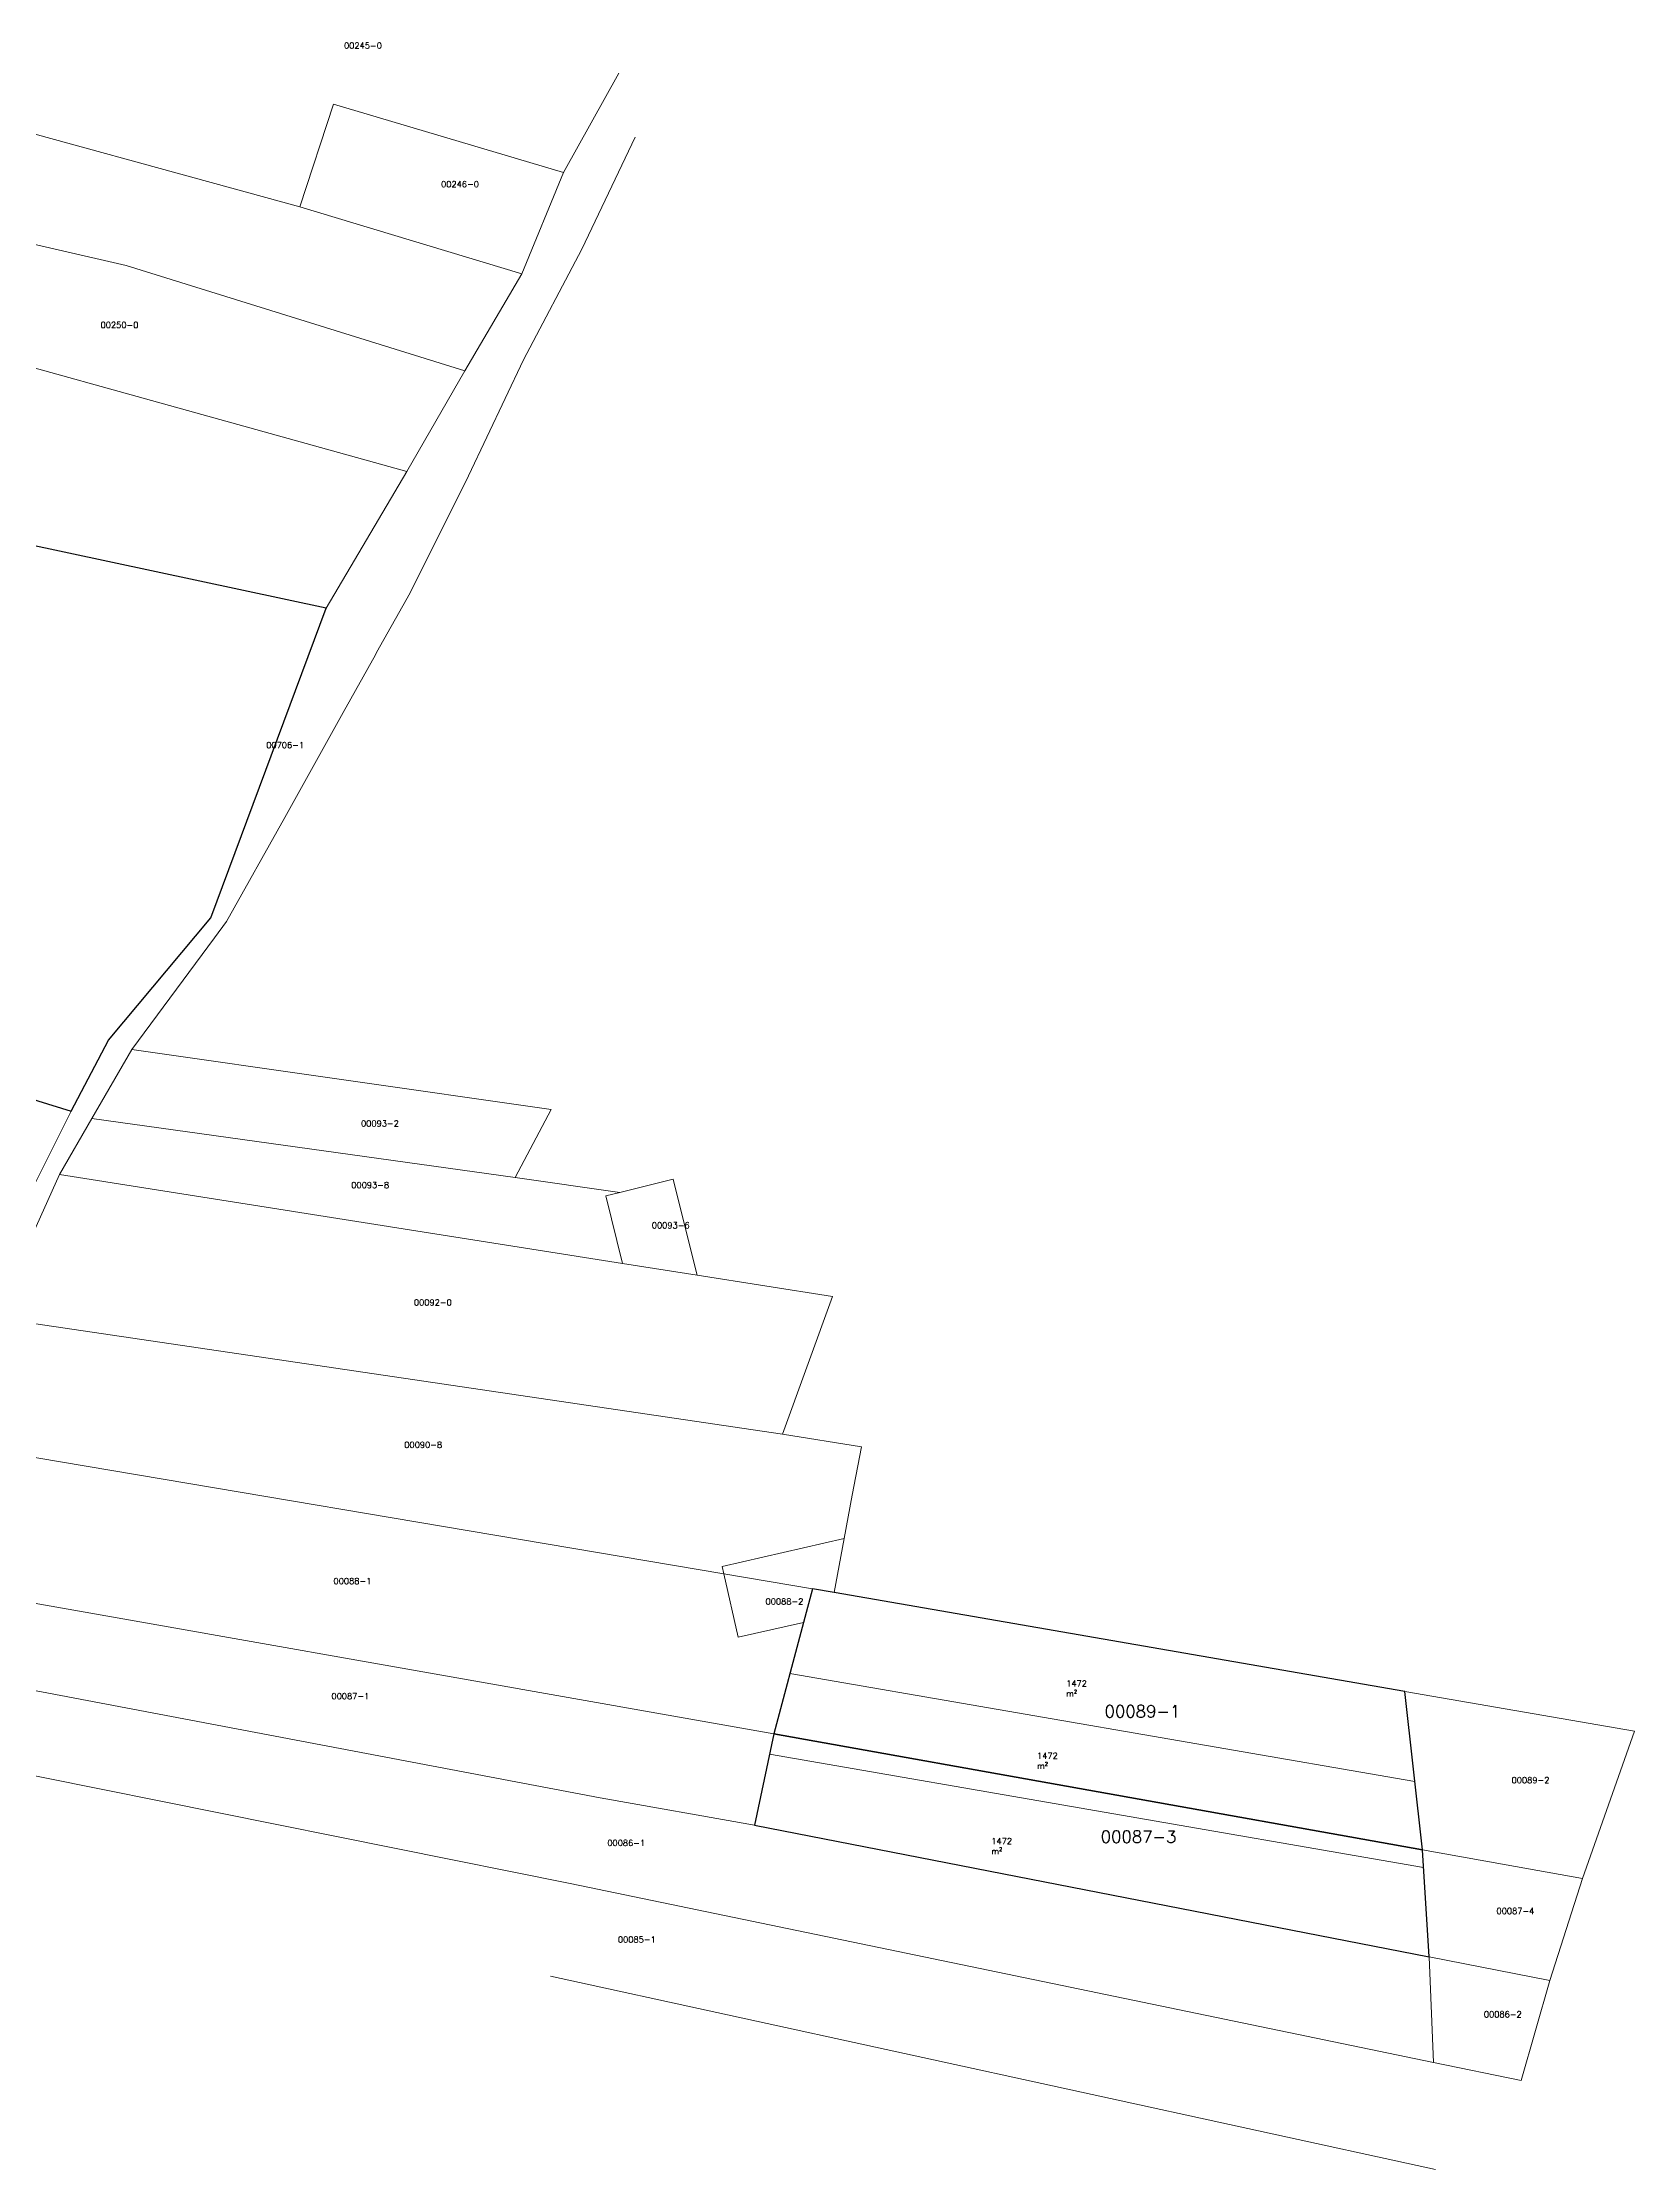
# Model space of a CAD drawing. Header units: metres. Extents: x 7516441 to 7517435, y 4691974 to 4693345.
# Drawn here: x 7516798.9 to 7517062.1, y 4692660.3 to 4693011.9 of the extents above; entities that cross this region are included whole.
import ezdxf

# ---------------------------------------------------------------- set-up
doc = ezdxf.new("R2010")
doc.units = ezdxf.units.M
for name, color, linetype, lineweight in [('Ndarjet', 1, 'Continuous', 0), ('Nr-Kojshi', 251, 'Continuous', 0), ('Nr-Ri', 1, 'Continuous', 0), ('Parc-Kojshi', 251, 'Continuous', 0), ('ParcReNet_12', 1, 'Continuous', 0)]:
    doc.layers.add(name, color=color, linetype=linetype, lineweight=lineweight)
doc.layers.add('Nr Parceles Baze', color=7, linetype='Continuous')
doc.layers.add('Parcela Baze', color=7, linetype='Continuous')
doc.styles.get("Standard").update_dxf_attribs({"font": 'simplex.shx'})

msp = doc.modelspace()

# ---------------------------------------------------------------- linework, layer by layer
at = {"layer": 'Ndarjet', "flags": 128}
for points in [[(7517025.76, 4692724.41), (7516922.49, 4692742.28)], [(7517027.2, 4692710.24), (7516919.11, 4692728.95)]]:
    msp.add_lwpolyline(points, dxfattribs=at)
at = {"layer": 'Parc-Kojshi'}
for points in [[(7516885.05, 4692990.45), (7516894.22, 4693006.9)], [(7516780.01, 4693001.64), (7516841.5, 4692984.79)], [(7516847.03, 4693001.78), (7516841.5, 4692984.79)], [(7516847.03, 4693001.78), (7516885.05, 4692990.45)], [(7516896.91, 4692996.29), (7516888.11, 4692977.77)], [(7516878.17, 4692973.73), (7516885.05, 4692990.45)], [(7516759.38, 4692987.35), (7516812.78, 4692975.08)], [(7516841.5, 4692984.79), (7516878.17, 4692973.73)], [(7516888.11, 4692977.77), (7516878.46, 4692959.46)], [(7516812.78, 4692975.08), (7516868.73, 4692957.69)], [(7516751.72, 4692970.87), (7516859.14, 4692941.01)], [(7516868.73, 4692957.69), (7516878.17, 4692973.73)], [(7516859.14, 4692941.01), (7516868.73, 4692957.69)], [(7516878.46, 4692959.46), (7516869.36, 4692940.31)], [(7516739.05, 4692941.22), (7516845.81, 4692918.4)], [(7516845.81, 4692918.4), (7516859.14, 4692941.01)], [(7516869.36, 4692940.31), (7516859.69, 4692920.97)], [(7516826.79, 4692867.25), (7516845.81, 4692918.4)], [(7516854.17, 4692911.07), (7516859.69, 4692920.97)], [(7516848.65, 4692901.17), (7516853.96, 4692910.7)], [(7516853.96, 4692910.7), (7516854.17, 4692911.07)], [(7516838.97, 4692883.83), (7516848.65, 4692901.17)], [(7516829.36, 4692866.62), (7516838.97, 4692883.83)], [(7516809.86, 4692847.01), (7516826.79, 4692867.25)], [(7516827.37, 4692863.92), (7516829.36, 4692866.62)], [(7516827.37, 4692863.92), (7516813.71, 4692845.44)], [(7516803.67, 4692835.28), (7516809.86, 4692847.01)], [(7516807.12, 4692834.06), (7516813.71, 4692845.44)], [(7516813.71, 4692845.44), (7516883.02, 4692835.53)], [(7516784.78, 4692841.08), (7516803.67, 4692835.28)], [(7516793.11, 4692814.08), (7516803.67, 4692835.28)], [(7516807.12, 4692834.06), (7516801.75, 4692824.77)], [(7516877.06, 4692824.28), (7516807.12, 4692834.06)], [(7516883.02, 4692835.53), (7516877.06, 4692824.28)], [(7516801.75, 4692824.77), (7516791.06, 4692801.11)], [(7516894.81, 4692810.1), (7516801.75, 4692824.77)], [(7516877.06, 4692824.28), (7516894.37, 4692821.83)], [(7516903.2, 4692824.03), (7516894.37, 4692821.83)], [(7516904.09, 4692820.46), (7516903.2, 4692824.03)], [(7516894.37, 4692821.83), (7516892.06, 4692821.26)], [(7516892.06, 4692821.26), (7516894.81, 4692810.1)], [(7516907.15, 4692808.15), (7516904.09, 4692820.46)], [(7516894.81, 4692810.1), (7516907.15, 4692808.15)], [(7516929.52, 4692804.62), (7516907.15, 4692808.15)], [(7516929.52, 4692804.62), (7516921.26, 4692781.86)], [(7516791.06, 4692801.11), (7516921.26, 4692781.86)], [(7516911.56, 4692758.75), (7516780.99, 4692780.79)], [(7516921.26, 4692781.86), (7516934.31, 4692779.75)], [(7516932.77, 4692771.79), (7516934.31, 4692779.75)], [(7516931.44, 4692764.6), (7516932.77, 4692771.79)], [(7516931.44, 4692764.6), (7516911.28, 4692759.99)], [(7516929.78, 4692755.66), (7516931.44, 4692764.6)], [(7516766.35, 4692759.41), (7516919.84, 4692732.34)], [(7516911.28, 4692759.99), (7516911.56, 4692758.75)], [(7516911.56, 4692758.75), (7516913.9, 4692748.28)], [(7516926.23, 4692756.27), (7516911.56, 4692758.75)], [(7516924.74, 4692750.7), (7516926.23, 4692756.27)], [(7516929.78, 4692755.66), (7516926.23, 4692756.27)], [(7517024.1, 4692739.33), (7516929.78, 4692755.66)], [(7516913.9, 4692748.28), (7516924.74, 4692750.7)], [(7516919.84, 4692732.34), (7516924.74, 4692750.7)], [(7516891.14, 4692721.76), (7516752.53, 4692748.03)], [(7517062.07, 4692732.76), (7517024.1, 4692739.33)], [(7517024.1, 4692739.33), (7517027.01, 4692713.13)], [(7516886.14, 4692707.59), (7516740.91, 4692736.76)], [(7516916.6, 4692717.22), (7516919.84, 4692732.34)], [(7516919.84, 4692732.34), (7517027.01, 4692713.13)], [(7517053.46, 4692708.4), (7517062.07, 4692732.76)], [(7516916.6, 4692717.22), (7516891.14, 4692721.76)], [(7517028.15, 4692695.45), (7516916.6, 4692717.22)], [(7517027.01, 4692713.13), (7517053.46, 4692708.4)], [(7517027.01, 4692713.13), (7517028.15, 4692695.45)], [(7517028.84, 4692678), (7516886.14, 4692707.59)], [(7517053.46, 4692708.4), (7517048.11, 4692691.55)], [(7517048.11, 4692691.55), (7517028.15, 4692695.45)], [(7517028.15, 4692695.45), (7517028.84, 4692678)], [(7517029.21, 4692660.29), (7516882.89, 4692692.25)], [(7517043.35, 4692674.99), (7517048.11, 4692691.55)], [(7517043.35, 4692674.99), (7517028.84, 4692678)]]:
    msp.add_lwpolyline(points, dxfattribs=at)
at = {"layer": 'Parcela Baze', "flags": 128}
for points in [[(7516845.81, 4692918.4), (7516739.05, 4692941.22), (7516604.03, 4692974.38), (7516581.61, 4692955.26), (7516552.26, 4692921.9), (7516601.5, 4692898.35), (7516625.58, 4692890.54), (7516659.71, 4692879.69), (7516697.02, 4692868.05), (7516745.17, 4692853.23), (7516766.77, 4692846.6), (7516784.78, 4692841.08), (7516803.67, 4692835.28), (7516809.86, 4692847.01), (7516826.79, 4692867.25)], [(7517024.1, 4692739.33), (7516929.78, 4692755.66), (7516926.23, 4692756.27), (7516924.74, 4692750.7), (7516919.84, 4692732.34), (7517027.01, 4692713.13)], [(7517027.01, 4692713.13), (7516919.84, 4692732.34), (7516916.6, 4692717.22), (7517028.15, 4692695.45)]]:
    msp.add_lwpolyline(points, close=True, dxfattribs=at)
at = {"layer": 'ParcReNet_12', "flags": 128}
msp.add_lwpolyline([(7516919.84, 4692732.34), (7516916.6, 4692717.22), (7517028.15, 4692695.45), (7517027.01, 4692713.13), (7517024.1, 4692739.33), (7516929.78, 4692755.66), (7516926.23, 4692756.27), (7516924.74, 4692750.7)], close=True, dxfattribs=at)

# ---------------------------------------------------------------- texts
at = {"layer": 'Nr Parceles Baze'}
for s, p in [('00089-1', (7516974.49, 4692735.04)), ('00087-3', (7516973.85, 4692714.3))]:
    msp.add_text(s, height=2, dxfattribs=at).set_placement(p)
at = {"layer": 'Nr-Kojshi'}
for s, p in [('00245-0', (7516848.78, 4693010.94)), ('00246-0', (7516864.82, 4692988.02)), ('00250-0', (7516808.54, 4692964.75)), ('00706-1', (7516835.93, 4692895.29)), ('00093-2', (7516851.59, 4692832.72)), ('00093-8', (7516849.98, 4692822.54)), ('00093-6', (7516899.65, 4692815.89)), ('00092-0', (7516860.33, 4692803.14)), ('00090-8', (7516858.74, 4692779.6)), ('00088-1', (7516847.04, 4692757.07)), ('00088-1', (7516847.04, 4692757.07)), ('00088-2', (7516918.45, 4692753.69)), ('00088-2', (7516918.45, 4692753.69)), ('00087-1', (7516846.7, 4692738.04)), ('00087-1', (7516846.7, 4692738.04)), ('00089-2', (7517041.76, 4692724.15)), ('00086-1', (7516892.3, 4692713.78)), ('00087-4', (7517039.27, 4692702.52)), ('00085-1', (7516894.05, 4692697.8)), ('00086-2', (7517037.18, 4692685.44))]:
    msp.add_text(s, height=1, dxfattribs=at).set_placement(p)
at = {"layer": 'Nr-Ri', "char_height": 1, "width": 5.1248, "attachment_point": 1}
for insert in [(7516968.14, 4692741.14), (7516963.33, 4692729.19), (7516955.77, 4692715.07)]:
    msp.add_mtext('1472 m²', dxfattribs=dict(at, insert=insert))

doc.saveas('drawing.dxf')
